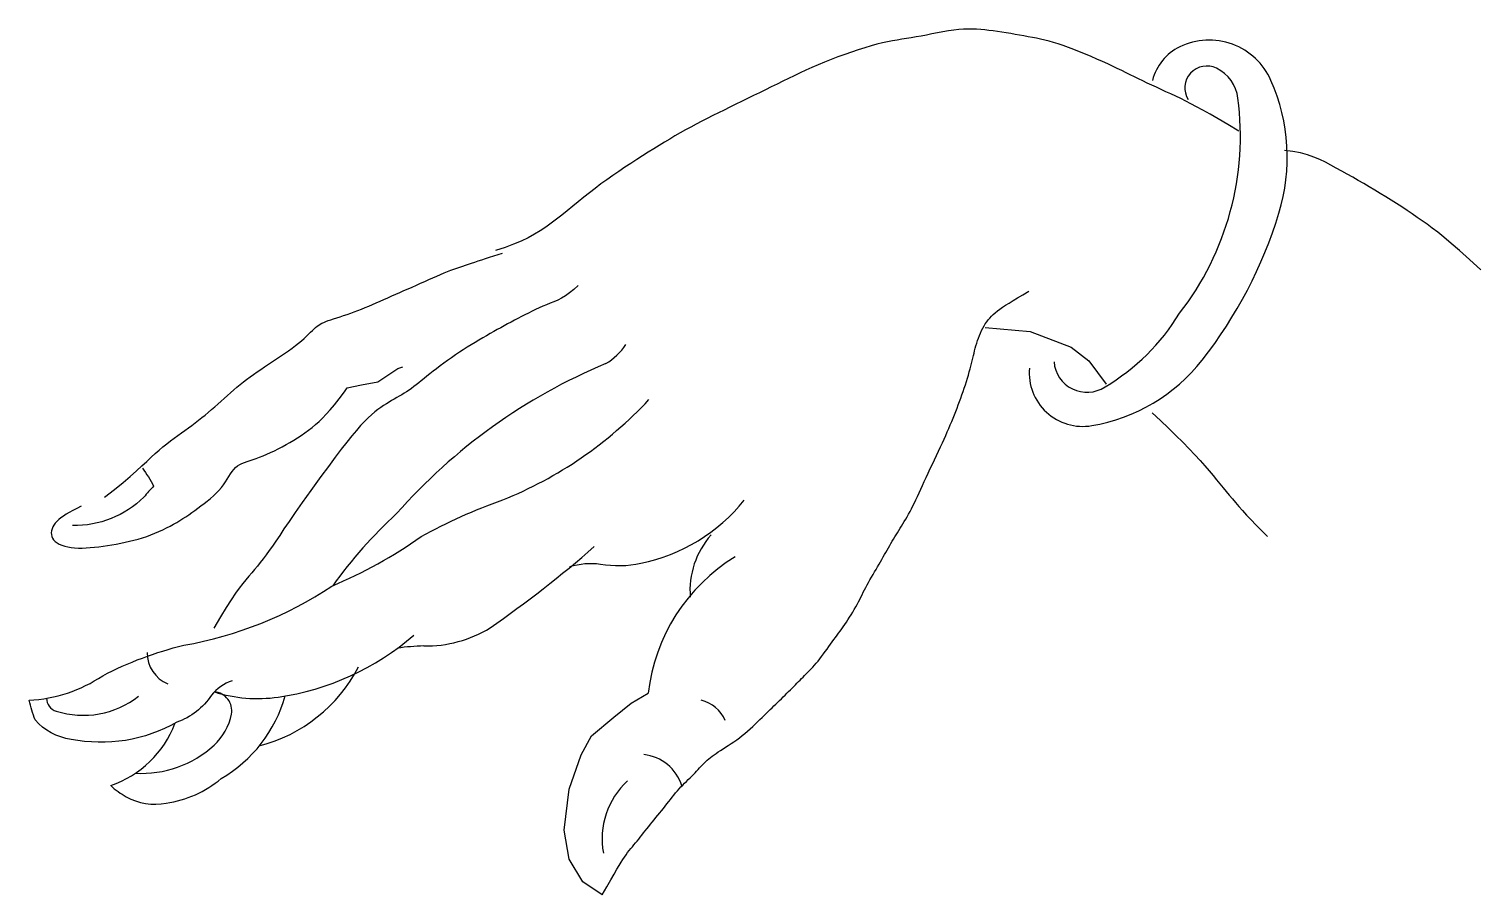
# Model space of a CAD drawing. Extents: x 2643 to 3465, y 4118 to 4609.
import ezdxf

# ---------------------------------------------------------------- set-up
doc = ezdxf.new("R2010")
doc.units = 0
doc.header["$LTSCALE"] = 10
doc.header["$MEASUREMENT"] = 0
for name, color, linetype in [('3', 3, 'CONTINUOUS'), ('4', 4, 'CONTINUOUS'), ('7', 7, 'CONTINUOUS')]:
    doc.layers.add(name, color=color, linetype=linetype)

msp = doc.modelspace()

# ---------------------------------------------------------------- linework, layer by layer
at = {"layer": '3'}
msp.add_lwpolyline([(2823.05, 4405.39), (2831.19, 4407.13), (2840.39, 4408.76), (2851.66, 4416.26), (2854.48, 4417.2)], dxfattribs=at)
msp.add_lwpolyline([(2652.76, 4229.62, 0.327468), (2658.12, 4222.32, 0.246571), (2704.8, 4230.74, 0.246571)], format="xyb", dxfattribs=at)
for centre, radius, start, end in [((2728.42, 4255.04), 18.61, 178.49074, 247.92796), ((3019.11, 4209.37), 19.57, 23.16702, 77.28832), ((2988.61, 4172.88), 24.92, 16.48825, 84.70928), ((3011.81, 4150.07), 44.48, 132.46006, 190.62971)]:
    msp.add_arc(centre, radius, start, end, dxfattribs=at)
at = {"layer": '4'}
for points in [[(3327.92, 4550.78), (3321.7, 4554.48), (3316.32, 4557.64), (3311.66, 4560.31), (3307.61, 4562.58), (3304.04, 4564.52), (3300.83, 4566.2), (3297.87, 4567.7), (3295.03, 4569.1), (3292.23, 4570.44), (3289.43, 4571.76), (3286.67, 4573.04), (3283.94, 4574.3), (3281.26, 4575.53), (3278.63, 4576.74), (3276.07, 4577.93), (3273.58, 4579.11), (3271.16, 4580.27), (3268.8, 4581.43), (3266.45, 4582.59), (3264.07, 4583.76), (3261.64, 4584.96), (3259.13, 4586.18), (3256.48, 4587.44), (3253.68, 4588.75), (3250.69, 4590.11), (3247.56, 4591.5), (3244.33, 4592.89), (3241.06, 4594.27), (3237.78, 4595.61), (3234.55, 4596.88), (3231.42, 4598.06), (3228.44, 4599.13), (3225.63, 4600.06), (3222.99, 4600.88), (3220.48, 4601.59), (3218.06, 4602.21), (3215.71, 4602.76), (3213.38, 4603.26), (3211.05, 4603.73), (3208.69, 4604.17), (3206.26, 4604.62), (3203.78, 4605.06), (3201.27, 4605.49), (3198.74, 4605.92), (3196.21, 4606.33), (3193.69, 4606.72), (3191.22, 4607.09), (3188.79, 4607.44), (3186.43, 4607.75), (3184.1, 4608.03), (3181.79, 4608.26), (3179.45, 4608.42), (3177.07, 4608.5), (3174.61, 4608.5), (3172.04, 4608.4), (3169.34, 4608.18), (3166.48, 4607.84), (3163.49, 4607.4), (3160.41, 4606.89), (3157.29, 4606.32), (3154.16, 4605.73), (3151.07, 4605.13), (3148.04, 4604.56), (3145.14, 4604.02), (3142.36, 4603.55), (3139.69, 4603.13), (3137.08, 4602.71), (3134.46, 4602.28), (3131.8, 4601.81), (3129.04, 4601.27), (3126.12, 4600.63), (3123.01, 4599.87), (3119.66, 4598.96), (3116.12, 4597.92), (3112.41, 4596.76), (3108.61, 4595.5), (3104.75, 4594.15), (3100.88, 4592.74), (3097.05, 4591.28), (3093.31, 4589.79), (3089.7, 4588.28), (3086.21, 4586.76), (3082.81, 4585.22), (3079.49, 4583.67), (3076.21, 4582.1), (3072.95, 4580.53), (3069.71, 4578.93), (3066.44, 4577.33), (3063.13, 4575.71), (3059.8, 4574.08), (3056.44, 4572.44), (3053.07, 4570.8), (3049.71, 4569.16), (3046.35, 4567.53), (3043.01, 4565.9), (3039.71, 4564.28), (3036.45, 4562.67), (3033.22, 4561.07), (3030.03, 4559.48), (3026.88, 4557.88), (3023.77, 4556.28), (3020.69, 4554.66), (3017.64, 4553.03), (3014.62, 4551.37), (3011.62, 4549.69), (3008.64, 4547.97), (3005.66, 4546.22), (3002.66, 4544.42), (2999.64, 4542.58), (2996.57, 4540.67), (2993.45, 4538.71), (2990.26, 4536.69), (2987, 4534.6), (2983.66, 4532.44), (2980.29, 4530.22), (2976.88, 4527.94), (2973.47, 4525.61), (2970.07, 4523.22), (2966.7, 4520.78), (2963.39, 4518.3), (2960.14, 4515.78), (2956.94, 4513.24), (2953.8, 4510.69), (2950.7, 4508.16), (2947.64, 4505.66), (2944.59, 4503.22), (2941.56, 4500.84), (2938.53, 4498.56), (2935.48, 4496.39), (2932.35, 4494.31), (2929.04, 4492.31), (2925.47, 4490.38), (2921.56, 4488.5), (2917.23, 4486.67), (2912.39, 4484.86), (2906.96, 4483.07)], [(2685.61, 4343.56), (2691.24, 4347.88), (2696.06, 4351.76), (2700.18, 4355.25), (2703.72, 4358.38), (2706.78, 4361.2), (2709.47, 4363.75), (2711.91, 4366.07), (2714.2, 4368.19), (2716.44, 4370.16), (2718.64, 4371.99), (2720.8, 4373.71), (2722.93, 4375.34), (2725.02, 4376.89), (2727.08, 4378.38), (2729.11, 4379.83), (2731.11, 4381.26), (2733.07, 4382.69), (2735.01, 4384.13), (2736.92, 4385.57), (2738.8, 4387.03), (2740.67, 4388.5), (2742.51, 4389.99), (2744.34, 4391.5), (2746.16, 4393.04), (2747.97, 4394.62), (2749.77, 4396.21), (2751.56, 4397.82), (2753.35, 4399.43), (2755.14, 4401.03), (2756.93, 4402.62), (2758.73, 4404.19), (2760.54, 4405.72), (2762.36, 4407.22), (2764.2, 4408.68), (2766.06, 4410.12), (2767.97, 4411.54), (2769.92, 4412.96), (2771.93, 4414.39), (2774, 4415.82), (2776.15, 4417.28), (2778.38, 4418.77), (2780.66, 4420.28), (2782.96, 4421.8), (2785.25, 4423.33), (2787.5, 4424.85), (2789.68, 4426.35), (2791.75, 4427.84), (2793.68, 4429.29), (2795.45, 4430.69), (2797.07, 4432.05), (2798.54, 4433.35), (2799.88, 4434.59), (2801.11, 4435.75), (2802.24, 4436.83), (2803.28, 4437.82), (2804.24, 4438.71), (2805.14, 4439.5), (2806.01, 4440.2), (2806.87, 4440.83), (2807.76, 4441.4), (2808.71, 4441.93), (2809.75, 4442.43), (2810.91, 4442.93), (2812.21, 4443.42), (2813.69, 4443.94), (2815.32, 4444.48), (2817.08, 4445.04), (2818.95, 4445.64), (2820.91, 4446.27), (2822.92, 4446.93), (2824.98, 4447.62), (2827.04, 4448.36), (2829.1, 4449.14), (2831.16, 4449.95), (2833.22, 4450.8), (2835.28, 4451.68), (2837.37, 4452.59), (2839.47, 4453.52), (2841.61, 4454.47), (2843.78, 4455.43), (2845.99, 4456.4), (2848.24, 4457.39), (2850.52, 4458.38), (2852.82, 4459.38), (2855.15, 4460.4), (2857.49, 4461.42), (2859.84, 4462.46), (2862.2, 4463.51), (2864.56, 4464.56), (2866.9, 4465.62), (2869.21, 4466.66), (2871.48, 4467.67), (2873.7, 4468.65), (2875.83, 4469.58), (2877.89, 4470.45), (2879.84, 4471.25), (2881.68, 4471.97), (2883.43, 4472.62), (2885.12, 4473.21), (2886.77, 4473.77), (2888.4, 4474.31), (2890.05, 4474.85), (2891.74, 4475.39), (2893.49, 4475.96), (2895.32, 4476.57), (2897.25, 4477.22), (2899.28, 4477.89), (2901.4, 4478.6), (2903.63, 4479.32), (2905.97, 4480.06), (2908.42, 4480.81), (2910.98, 4481.56)], [(2953.77, 4463.3), (2951.3, 4461), (2948.92, 4459.09), (2946.62, 4457.51), (2944.39, 4456.21), (2942.22, 4455.1), (2940.09, 4454.15), (2937.99, 4453.27), (2935.9, 4452.42), (2933.83, 4451.54), (2931.76, 4450.62), (2929.71, 4449.67), (2927.66, 4448.7), (2925.63, 4447.7), (2923.62, 4446.69), (2921.63, 4445.67), (2919.65, 4444.65), (2917.7, 4443.62), (2915.77, 4442.59), (2913.84, 4441.55), (2911.9, 4440.5), (2909.96, 4439.43), (2907.99, 4438.33), (2906, 4437.21), (2903.97, 4436.07), (2901.89, 4434.88), (2899.77, 4433.66), (2897.62, 4432.4), (2895.44, 4431.11), (2893.23, 4429.77), (2891.01, 4428.39), (2888.77, 4426.96), (2886.53, 4425.49), (2884.29, 4423.98), (2882.07, 4422.43), (2879.87, 4420.87), (2877.72, 4419.31), (2875.63, 4417.75), (2873.61, 4416.22), (2871.68, 4414.74), (2869.85, 4413.31), (2868.13, 4411.94), (2866.51, 4410.64), (2864.98, 4409.41), (2863.51, 4408.24), (2862.1, 4407.12), (2860.72, 4406.06), (2859.37, 4405.06), (2858.02, 4404.1), (2856.66, 4403.19), (2855.28, 4402.32), (2853.9, 4401.47), (2852.49, 4400.63), (2851.07, 4399.81), (2849.63, 4398.98), (2848.17, 4398.13), (2846.69, 4397.26), (2845.18, 4396.35), (2843.63, 4395.38), (2842.04, 4394.3), (2840.38, 4393.09), (2838.63, 4391.73), (2836.8, 4390.16), (2834.86, 4388.37), (2832.8, 4386.32), (2830.6, 4383.97), (2828.23, 4381.28), (2825.64, 4378.2), (2822.8, 4374.67), (2819.67, 4370.65), (2816.19, 4366.08), (2812.35, 4360.91), (2808.09, 4355.1)], [(2967.39, 4118.27), (2970.1, 4122.95), (2972.36, 4126.87), (2974.24, 4130.12), (2975.79, 4132.79), (2977.08, 4135), (2978.18, 4136.83), (2979.15, 4138.37), (2980.06, 4139.74), (2980.94, 4141.02), (2981.83, 4142.22), (2982.72, 4143.37), (2983.6, 4144.48), (2984.49, 4145.57), (2985.38, 4146.63), (2986.27, 4147.7), (2987.17, 4148.79), (2988.08, 4149.89), (2989, 4151.03), (2989.92, 4152.18), (2990.86, 4153.36), (2991.81, 4154.56), (2992.78, 4155.78), (2993.76, 4157.01), (2994.76, 4158.26), (2995.79, 4159.53), (2996.82, 4160.8), (2997.87, 4162.09), (2998.93, 4163.38), (2999.98, 4164.67), (3001.03, 4165.96), (3002.06, 4167.26), (3003.09, 4168.55), (3004.09, 4169.83), (3005.08, 4171.1), (3006.06, 4172.35), (3007.03, 4173.59), (3008, 4174.81), (3008.98, 4176.01), (3009.97, 4177.18), (3010.97, 4178.32), (3011.99, 4179.42), (3013.03, 4180.49), (3014.07, 4181.54), (3015.1, 4182.56), (3016.13, 4183.56), (3017.14, 4184.55), (3018.12, 4185.52), (3019.07, 4186.48), (3019.98, 4187.43), (3020.86, 4188.38), (3021.72, 4189.31), (3022.56, 4190.23), (3023.39, 4191.13), (3024.23, 4192.01), (3025.07, 4192.87), (3025.94, 4193.7), (3026.83, 4194.51), (3027.75, 4195.3), (3028.72, 4196.08), (3029.74, 4196.85), (3030.82, 4197.64), (3031.96, 4198.44), (3033.18, 4199.26), (3034.48, 4200.12), (3035.86, 4201.01), (3037.32, 4201.95), (3038.83, 4202.93), (3040.39, 4203.95), (3041.97, 4205.02), (3043.57, 4206.13), (3045.16, 4207.29), (3046.74, 4208.5), (3048.28, 4209.75), (3049.79, 4211.04), (3051.26, 4212.35), (3052.69, 4213.67), (3054.07, 4214.98), (3055.42, 4216.28), (3056.72, 4217.55), (3057.97, 4218.78), (3059.17, 4219.95), (3060.33, 4221.08), (3061.46, 4222.17), (3062.56, 4223.22), (3063.63, 4224.26), (3064.69, 4225.28), (3065.74, 4226.3), (3066.79, 4227.32), (3067.84, 4228.34), (3068.89, 4229.38), (3069.93, 4230.41), (3070.97, 4231.44), (3072, 4232.46), (3073, 4233.46), (3073.99, 4234.45), (3074.95, 4235.41), (3075.89, 4236.34), (3076.8, 4237.25), (3077.69, 4238.14), (3078.57, 4239.02), (3079.44, 4239.89), (3080.31, 4240.76), (3081.18, 4241.63), (3082.06, 4242.51), (3082.96, 4243.41), (3083.87, 4244.32), (3084.8, 4245.27), (3085.74, 4246.26), (3086.69, 4247.29), (3087.66, 4248.37), (3088.65, 4249.51), (3089.65, 4250.72), (3090.66, 4251.99), (3091.68, 4253.33), (3092.71, 4254.7), (3093.74, 4256.1), (3094.75, 4257.51), (3095.76, 4258.9), (3096.74, 4260.28), (3097.7, 4261.6), (3098.64, 4262.88), (3099.55, 4264.11), (3100.44, 4265.31), (3101.32, 4266.5), (3102.19, 4267.68), (3103.06, 4268.88), (3103.93, 4270.11), (3104.81, 4271.39), (3105.71, 4272.72), (3106.61, 4274.1), (3107.51, 4275.51), (3108.41, 4276.95), (3109.29, 4278.41), (3110.15, 4279.87), (3110.97, 4281.32), (3111.77, 4282.75), (3112.52, 4284.16), (3113.23, 4285.54), (3113.93, 4286.91), (3114.61, 4288.27), (3115.29, 4289.64), (3115.99, 4291.01), (3116.7, 4292.39), (3117.45, 4293.8), (3118.24, 4295.23), (3119.07, 4296.69), (3119.92, 4298.16), (3120.79, 4299.64), (3121.67, 4301.11), (3122.54, 4302.58), (3123.4, 4304.04), (3124.25, 4305.47), (3125.06, 4306.88), (3125.85, 4308.26), (3126.62, 4309.61), (3127.37, 4310.94), (3128.1, 4312.24), (3128.82, 4313.53), (3129.54, 4314.8), (3130.25, 4316.05), (3130.96, 4317.28), (3131.68, 4318.51), (3132.39, 4319.73), (3133.11, 4320.94), (3133.84, 4322.15), (3134.58, 4323.37), (3135.33, 4324.6), (3136.1, 4325.83), (3136.87, 4327.08), (3137.66, 4328.36), (3138.47, 4329.66), (3139.28, 4331), (3140.09, 4332.38), (3140.92, 4333.82), (3141.75, 4335.32), (3142.57, 4336.88), (3143.41, 4338.51), (3144.24, 4340.23), (3145.1, 4342.02), (3145.97, 4343.9), (3146.88, 4345.87), (3147.82, 4347.93), (3148.8, 4350.09), (3149.84, 4352.34), (3150.94, 4354.7), (3152.07, 4357.13), (3153.24, 4359.62), (3154.42, 4362.13), (3155.61, 4364.64), (3156.77, 4367.12), (3157.91, 4369.56), (3159.01, 4371.91), (3160.04, 4374.17), (3161.03, 4376.34), (3161.96, 4378.43), (3162.86, 4380.45), (3163.71, 4382.43), (3164.54, 4384.36), (3165.34, 4386.27), (3166.12, 4388.16), (3166.88, 4390.06), (3167.63, 4391.95), (3168.36, 4393.85), (3169.08, 4395.74), (3169.78, 4397.63), (3170.47, 4399.53), (3171.14, 4401.42), (3171.8, 4403.31), (3172.45, 4405.21), (3173.07, 4407.09), (3173.67, 4408.95), (3174.25, 4410.79), (3174.8, 4412.59), (3175.31, 4414.34), (3175.79, 4416.04), (3176.23, 4417.67), (3176.62, 4419.24), (3176.98, 4420.74), (3177.32, 4422.19), (3177.65, 4423.61), (3177.98, 4425.01), (3178.32, 4426.4), (3178.68, 4427.79), (3179.07, 4429.19), (3179.51, 4430.63), (3179.99, 4432.08), (3180.51, 4433.53), (3181.07, 4434.97), (3181.66, 4436.4), (3182.29, 4437.78), (3182.96, 4439.12), (3183.65, 4440.4), (3184.38, 4441.61), (3185.15, 4442.75), (3185.97, 4443.84), (3186.85, 4444.9), (3187.81, 4445.92), (3188.85, 4446.92), (3189.99, 4447.92), (3191.24, 4448.92), (3192.61, 4449.94), (3194.13, 4451), (3195.86, 4452.15), (3197.83, 4453.4), (3200.08, 4454.79), (3202.66, 4456.35), (3205.59, 4458.12), (3208.93, 4460.12)], [(2808.09, 4355.1), (2802.39, 4347.28), (2797.57, 4340.53), (2793.51, 4334.73), (2790.09, 4329.76), (2787.21, 4325.5), (2784.76, 4321.83), (2782.62, 4318.64), (2780.69, 4315.8), (2778.87, 4313.2), (2777.12, 4310.81), (2775.43, 4308.58), (2773.79, 4306.48), (2772.17, 4304.47), (2770.56, 4302.53), (2768.95, 4300.62), (2767.31, 4298.7), (2765.62, 4296.72), (2763.83, 4294.55), (2761.88, 4292.04), (2759.7, 4289.05), (2757.25, 4285.43), (2754.44, 4281.02), (2751.24, 4275.69), (2747.57, 4269.28)], [(2967.39, 4118.27), (2956.53, 4125.77), (2948.67, 4138.59), (2945.84, 4154.9), (2948.76, 4178.21), (2955.56, 4197.63), (2961.4, 4208.31), (2974.03, 4218.99), (2983.76, 4226.76), (2993.48, 4232.59)]]:
    msp.add_lwpolyline(points, dxfattribs=at)
for points in [[(3209.33, 4416.54, 0.490086), (3244.67, 4383.96, 0.186671), (3307.18, 4421.07, 0.092615), (3350.67, 4504.32, 0.180371), (3346.14, 4579.44, 0.423408), (3294.5, 4598.44, 0.224284), (3279.1, 4579.44)], [(3223.29, 4420.13, 0.571209), (3252.17, 4405.91, 0.122929), (3294.35, 4447.56, 0.200745), (3327.46, 4569.35, 0.250029), (3315.35, 4586.29, 0.754206), (3299.2, 4568.54)], [(2969.41, 4419.07, 0.11379), (2851.01, 4334.17, 0.053064), (2814.83, 4293.32, 0.053064)], [(2757.9, 4239.53, 0.148987), (2746.16, 4231.3, -0.157213), (2726.57, 4216, -0.179479), (2666.6, 4206.37, -0.180827), (2646.25, 4217.34, -0.025159), (2642.83, 4228.53, 0.136401), (2684.53, 4242.35, -0.060628), (2730.5, 4259.65, 0.104083), (2814.35, 4293.12, 0.052978), (2864.93, 4321.12, -0.043757), (2911.05, 4341.88, 0.109521), (2993.87, 4398.68)], [(2707.01, 4359.92, -0.036643), (2713.39, 4349.65, 0.01645), (2707.85, 4343.53, -0.20242), (2667.52, 4327.42)], [(2949.03, 4304.17, -0.108136), (2966.46, 4305.63, 0.100337), (2989.29, 4306.08, 0.173301), (3047.89, 4341.69)], [(2747.81, 4233.21, 0.11154), (2783.88, 4230.28, 0.143344), (2860.75, 4265.36)], [(2689.07, 4180.18, 0.068294), (2697.86, 4173.91, 0.178178), (2720.47, 4170.19, 0.136652), (2751.64, 4184.12, 0.193433), (2787.93, 4230.92, 0.110172)]]:
    msp.add_lwpolyline(points, format="xyb", dxfattribs=at)
for centre, radius, start, end in [((2949.12, 4452.15), 38.81, 301.53062, 324.94836), ((2510.66, 4834.12), 688.13, 304.85649, 311.08688), ((3096.88, 4220.81), 104.07, 121.37383, 173.49852), ((2867.56, 4329.12), 69.89, 268.98783, 301.36984), ((2870.08, 4125.79), 133.5, 91.60828, 97.98312), ((2751.39, 4287.67), 87.78, 284.40795, 332.68207), ((2669.53, 4236.77), 59.87, 289.04252, 339.06105)]:
    msp.add_arc(centre, radius, start, end, dxfattribs=at)
at = {"layer": '7'}
for points in [[(3465.07, 4472.16), (3458.5, 4478.11), (3452.93, 4483.07), (3448.18, 4487.18), (3444.13, 4490.59), (3440.61, 4493.42), (3437.49, 4495.83), (3434.6, 4497.96), (3431.81, 4499.94), (3428.99, 4501.9), (3426.11, 4503.86), (3423.19, 4505.81), (3420.23, 4507.76), (3417.22, 4509.7), (3414.19, 4511.63), (3411.12, 4513.54), (3408.03, 4515.44), (3404.92, 4517.31), (3401.8, 4519.17), (3398.68, 4521.01), (3395.55, 4522.82), (3392.43, 4524.61), (3389.31, 4526.38), (3386.22, 4528.12), (3383.14, 4529.83), (3380.08, 4531.51), (3376.99, 4533.13), (3373.78, 4534.65), (3370.41, 4536.06), (3366.79, 4537.31), (3362.86, 4538.36), (3358.56, 4539.21), (3353.82, 4539.79)], [(3184.32, 4439.45), (3209.74, 4437.25), (3232.96, 4428.41), (3242.91, 4420.68), (3252.85, 4407.43)], [(2672.27, 4338.33), (2669.87, 4337.13), (2667.64, 4335.97), (2665.64, 4334.86), (2663.85, 4333.8), (2662.26, 4332.77), (2660.87, 4331.76), (2659.65, 4330.77), (2658.6, 4329.77), (2657.71, 4328.75), (2656.96, 4327.71), (2656.35, 4326.64), (2655.88, 4325.54), (2655.57, 4324.44), (2655.43, 4323.33), (2655.46, 4322.25), (2655.69, 4321.2), (2656.12, 4320.2), (2656.76, 4319.26), (2657.63, 4318.39), (2658.7, 4317.6), (2659.97, 4316.9), (2661.42, 4316.28), (2663.03, 4315.76), (2664.79, 4315.34), (2666.67, 4315.01), (2668.66, 4314.8), (2670.75, 4314.69), (2672.93, 4314.68), (2675.18, 4314.76), (2677.5, 4314.91), (2679.87, 4315.14), (2682.29, 4315.42), (2684.74, 4315.76), (2687.22, 4316.13), (2689.71, 4316.52), (2692.22, 4316.95), (2694.72, 4317.42), (2697.23, 4317.93), (2699.72, 4318.49), (2702.2, 4319.1), (2704.66, 4319.77), (2707.09, 4320.5), (2709.49, 4321.3), (2711.84, 4322.16), (2714.15, 4323.07), (2716.4, 4324.03), (2718.58, 4325.02), (2720.69, 4326.04), (2722.72, 4327.08), (2724.66, 4328.13), (2726.51, 4329.18), (2728.29, 4330.25), (2730, 4331.32), (2731.68, 4332.42), (2733.34, 4333.55), (2735, 4334.71), (2736.67, 4335.92), (2738.38, 4337.17), (2740.15, 4338.48), (2741.94, 4339.85), (2743.73, 4341.26), (2745.5, 4342.71), (2747.21, 4344.21), (2748.84, 4345.74), (2750.36, 4347.3), (2751.75, 4348.88), (2752.98, 4350.49), (2754.08, 4352.09), (2755.08, 4353.67), (2756.02, 4355.19), (2756.92, 4356.64), (2757.83, 4357.98), (2758.77, 4359.2), (2759.79, 4360.26), (2760.9, 4361.16), (2762.11, 4361.92), (2763.42, 4362.57), (2764.83, 4363.14), (2766.35, 4363.68), (2767.96, 4364.21), (2769.68, 4364.77), (2771.5, 4365.39), (2773.41, 4366.11), (2775.41, 4366.91), (2777.48, 4367.8), (2779.61, 4368.76), (2781.77, 4369.79), (2783.97, 4370.88), (2786.17, 4372.02), (2788.37, 4373.21), (2790.55, 4374.43), (2792.71, 4375.71), (2794.85, 4377.03), (2796.96, 4378.4), (2799.04, 4379.84), (2801.09, 4381.35), (2803.11, 4382.92), (2805.09, 4384.58), (2807.05, 4386.34), (2809.03, 4388.26), (2811.1, 4390.42), (2813.31, 4392.92), (2815.73, 4395.83), (2818.41, 4399.23), (2821.43, 4403.2), (2823.05, 4405.39)], [(3278.84, 4391.23), (3283.66, 4386.79), (3288.15, 4382.52), (3292.32, 4378.45), (3296.18, 4374.56), (3299.73, 4370.88), (3302.99, 4367.41), (3305.97, 4364.16), (3308.67, 4361.14), (3311.12, 4358.34), (3313.34, 4355.75), (3315.38, 4353.33), (3317.28, 4351.03), (3319.08, 4348.84), (3320.82, 4346.71), (3322.54, 4344.62), (3324.29, 4342.52), (3326.11, 4340.38), (3328.03, 4338.16), (3330.1, 4335.84), (3332.37, 4333.36), (3334.86, 4330.69), (3337.63, 4327.8), (3340.71, 4324.64), (3344.14, 4321.18)]]:
    msp.add_lwpolyline(points, dxfattribs=at)
msp.add_lwpolyline([(2703.07, 4187.18, 0.201796), (2747.59, 4203.02, 0.161728), (2757.46, 4220.66, 0.449352), (2747.81, 4233.21)], format="xyb", dxfattribs=at)
msp.add_arc((3064.52, 4290.64), 47.4, 138.43872, 184.65097, dxfattribs=at)

doc.saveas('drawing.dxf')
